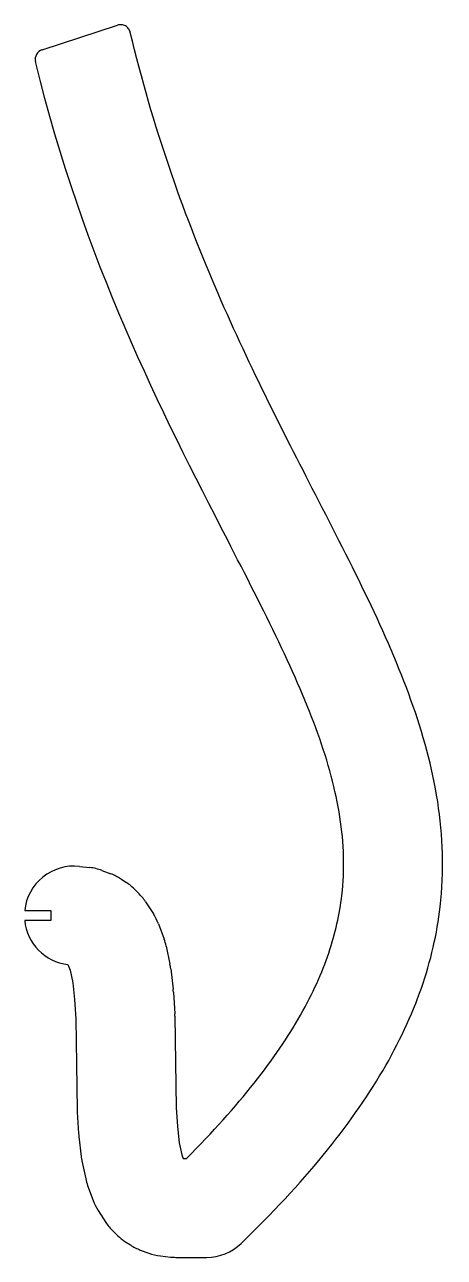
# Model space of a CAD drawing. Header units: millimetres. Extents: x 29 to 156, y -109 to 265.
import ezdxf

# ---------------------------------------------------------------- set-up
doc = ezdxf.new("R2010")
doc.units = ezdxf.units.MM
doc.layers.add('Shape2DView027', color=7, linetype='CONTINUOUS')

msp = doc.modelspace()

# ---------------------------------------------------------------- linework, layer by layer
at = {"layer": 'Shape2DView027'}
for p, q in [((34.3357, 257.5), (57.2252, 264.966)), ((45.6573, 9.90817), (48.83, 9.55547)), ((52.4631, 8.68341), (55.176, 7.66088)), ((58.1949, 6.11299), (59.9035, 4.97614)), ((62.0047, 3.28706), (63.5024, 1.84331)), ((29.0752, -3.5), (37.0231, -3.5)), ((37.0231, -3.5), (37.0231, -6.5)), ((65.673, -0.78793), (68.0917, -4.51353)), ((37.0231, -6.5), (29.0752, -6.5)), ((69.5758, -7.46915), (71.3195, -12.1745)), ((71.9222, -14.2481), (73.1033, -19.7679)), ((42.185, -19.8898), (42.8128, -21.584)), ((42.8128, -21.584), (43.6216, -25.3639)), ((73.3311, -21.1412), (74.0623, -27.3103)), ((43.6216, -25.3639), (44.2188, -30.4024)), ((74.1403, -28.1899), (74.5339, -34.843)), ((44.2188, -30.4024), (44.5671, -36.2913)), ((44.5671, -36.2913), (44.7864, -50.0632)), ((74.5582, -35.4899), (74.7826, -49.5871)), ((44.7864, -50.0632), (45.0048, -63.9584)), ((74.7827, -49.5902), (74.9961, -63.168)), ((74.9961, -63.168), (75.333, -68.9451)), ((45.0284, -64.596), (45.4093, -71.1279)), ((75.333, -68.9451), (75.9088, -73.8647)), ((45.4856, -71.9983), (46.1926, -78.0396)), ((75.9088, -73.8647), (76.6833, -77.5212)), ((76.6833, -77.5212), (77.0934, -78.6357)), ((46.4165, -79.4043), (47.5584, -84.7952)), ((77.0934, -78.6357), (78.0864, -78.6357)), ((48.1555, -86.8665), (49.8411, -91.4474)), ((51.3269, -94.4196), (53.6647, -98.0306)), ((55.8593, -100.691), (57.3068, -102.083)), ((59.4428, -103.791), (61.0942, -104.88)), ((64.117, -106.416), (66.6629, -107.365)), ((70.258, -108.219), (73.2238, -108.545)), ((74.8668, -108.636), (84.222, -108.636))]:
    msp.add_line(p, q, dxfattribs=at)
for centre, start_param, end_param in [((44, -5), 6.17247, 1.47063), ((47.1727, -5.35269), 5.92274, 6.17247), ((49.8856, -6.37522), 5.69608, 5.92274), ((51.5942, -7.51207), 5.51611, 5.69608), ((53.0918, -8.95582), 5.28821, 5.51611), ((44, -5), 1.67096, 3.02029), ((55.5106, -12.6814), 5.06728, 5.28821), ((57.2542, -17.3867), 4.92319, 5.06728), ((58.4354, -22.9066), 4.83035, 4.92319), ((59.1665, -29.0757), 4.77148, 4.83035), ((59.5601, -35.7287), 4.72831, 4.77148), ((59.7845, -49.8259), 4.7281, 4.72831), ((60.0029, -63.7227), 1.58651, 1.62905), ((60.3839, -70.2546), 1.62905, 1.6873), ((61.0909, -76.2959), 1.6873, 1.77953), ((62.2328, -81.6868), 1.77953, 1.92337), ((63.9184, -86.2676), 1.92337, 2.14535), ((66.2562, -89.8786), 2.14535, 2.37577), ((67.7037, -91.2705), 2.37577, 2.55836), ((84.222, -93.6357), 3.14159, 3.90986), ((69.3551, -92.3601), 2.55836, 2.78487), ((71.901, -93.3089), 2.78487, 3.03184), ((74.8668, -93.6357), 3.03184, 3.14159)]:
    msp.add_ellipse(centre, major_axis=(0, 15), ratio=1, start_param=start_param, end_param=end_param, dxfattribs=at)
for points, knots in [([(61.0741, 262.808), (60.9828, 263.194), (60.8103, 263.571), (60.5648, 263.901), (60.3159, 264.238), (59.992, 264.524), (59.6226, 264.731), (59.2537, 264.938), (58.8403, 265.065), (58.4236, 265.102), (58.0138, 265.139), (57.6017, 265.089), (57.2252, 264.966)], [0, 0, 0, 0, 0.247927, 0.247927, 0.247927, 0.499996, 0.499996, 0.499996, 0.752073, 0.752073, 0.752073, 1, 1, 1, 1]), ([(61.0741, 262.808), (60.9828, 263.194), (60.8103, 263.571), (60.5648, 263.901), (60.3159, 264.238), (59.992, 264.524), (59.6226, 264.731), (59.2537, 264.938), (58.8403, 265.065), (58.4236, 265.102), (58.0138, 265.139), (57.6017, 265.089), (57.2252, 264.966)], [0, 0, 0, 0, 0.247927, 0.247927, 0.247927, 0.499996, 0.499996, 0.499996, 0.752073, 0.752073, 0.752073, 1, 1, 1, 1]), ([(117.164, 122.699), (107.213, 142.059), (96.6074, 162.717), (86.7835, 185.724), (76.9598, 208.73), (67.9102, 234.074), (61.0741, 262.808)], [0.609832, 0.609832, 0.609832, 0.609832, 0.763847, 0.763847, 0.763847, 0.917863, 0.917863, 0.917863, 0.917863]), ([(117.164, 122.699), (107.213, 142.059), (96.6074, 162.717), (86.7835, 185.724), (76.9598, 208.73), (67.9102, 234.074), (61.0741, 262.808)], [0.609832, 0.609832, 0.609832, 0.609832, 0.763847, 0.763847, 0.763847, 0.917863, 0.917863, 0.917863, 0.917863]), ([(34.3357, 257.5), (33.6456, 257.28), (33.0125, 256.775), (32.6461, 256.11), (32.2724, 255.449), (32.1752, 254.645), (32.3503, 253.942)], [0, 0, 0, 0, 0.500002, 0.500002, 0.500002, 1, 1, 1, 1]), ([(154.965, -2.32361), (156.222, 8.49863), (155.837, 19.1428), (154.215, 29.5591), (152.593, 39.9826), (149.755, 50.1847), (146.117, 60.339), (142.476, 70.4956), (138.033, 80.6162), (133.111, 90.9345), (128.187, 101.252), (122.78, 111.769), (117.164, 122.699)], [0.262087, 0.262087, 0.262087, 0.262087, 0.349023, 0.349023, 0.349023, 0.435959, 0.435959, 0.435959, 0.522896, 0.522896, 0.522896, 0.609832, 0.609832, 0.609832, 0.609832]), ([(154.965, -2.32361), (156.222, 8.49863), (155.837, 19.1428), (154.215, 29.5591), (152.593, 39.9826), (149.755, 50.1847), (146.117, 60.339), (142.476, 70.4956), (138.033, 80.6162), (133.111, 90.9345), (128.187, 101.252), (122.78, 111.769), (117.164, 122.699)], [0.262087, 0.262087, 0.262087, 0.262087, 0.349023, 0.349023, 0.349023, 0.435959, 0.435959, 0.435959, 0.522896, 0.522896, 0.522896, 0.609832, 0.609832, 0.609832, 0.609832]), ([(125.165, 1.12941), (126.078, 9.03994), (125.827, 16.8526), (124.571, 24.9505), (123.314, 33.0412), (121.033, 41.4106), (117.875, 50.2186), (114.721, 59.0241), (110.693, 68.2565), (106.036, 78.015), (101.38, 87.7742), (96.0977, 98.0581), (90.481, 108.987)], [0.262087, 0.262087, 0.262087, 0.262087, 0.349023, 0.349023, 0.349023, 0.435959, 0.435959, 0.435959, 0.522896, 0.522896, 0.522896, 0.609832, 0.609832, 0.609832, 0.609832]), ([(78.0864, -78.6357), (86.0799, -70.6448), (92.8769, -63.048), (98.5968, -55.8129), (104.318, -48.5774), (108.961, -41.706), (112.673, -35.1545), (116.386, -28.6013), (119.171, -22.3713), (121.199, -16.3691), (123.226, -10.3646), (124.501, -4.58564), (125.165, 1.12941)], [0.0109404, 0.0109404, 0.0109404, 0.0109404, 0.0737271, 0.0737271, 0.0737271, 0.136514, 0.136514, 0.136514, 0.1993, 0.1993, 0.1993, 0.262087, 0.262087, 0.262087, 0.262087]), ([(78.0864, -78.6357), (86.0799, -70.6448), (92.8769, -63.048), (98.5968, -55.8129), (104.318, -48.5774), (108.961, -41.706), (112.673, -35.1545), (116.386, -28.6013), (119.171, -22.3713), (121.199, -16.3691), (123.226, -10.3646), (124.501, -4.58564), (125.165, 1.12941)], [0.0109404, 0.0109404, 0.0109404, 0.0109404, 0.0737271, 0.0737271, 0.0737271, 0.136514, 0.136514, 0.136514, 0.1993, 0.1993, 0.1993, 0.262087, 0.262087, 0.262087, 0.262087]), ([(94.6454, -104.422), (104.137, -95.2503), (112.388, -86.3703), (119.508, -77.6767), (126.628, -68.9835), (132.618, -60.4742), (137.558, -52.0529), (142.497, -43.6337), (146.384, -35.2982), (149.266, -27.0075), (152.149, -18.7193), (154.022, -10.4781), (154.965, -2.32361)], [0, 0, 0, 0, 0.0655217, 0.0655217, 0.0655217, 0.131043, 0.131043, 0.131043, 0.196565, 0.196565, 0.196565, 0.262087, 0.262087, 0.262087, 0.262087]), ([(94.6454, -104.422), (104.137, -95.2503), (112.388, -86.3703), (119.508, -77.6767), (126.628, -68.9835), (132.618, -60.4742), (137.558, -52.0529), (142.497, -43.6337), (146.384, -35.2982), (149.266, -27.0075), (152.149, -18.7193), (154.022, -10.4781), (154.965, -2.32361)], [0, 0, 0, 0, 0.0655217, 0.0655217, 0.0655217, 0.131043, 0.131043, 0.131043, 0.196565, 0.196565, 0.196565, 0.262087, 0.262087, 0.262087, 0.262087])]:
    msp.add_open_spline(points, degree=3, knots=knots, dxfattribs=at)
for points, degree in [([(34.3357, 257.5), (34.2578, 257.475), (34.1808, 257.445)], 2), ([(90.481, 108.987), (70.7938, 147.311), (46.9808, 193.529), (32.3503, 253.942)], 3)]:
    msp.add_open_spline(points, degree=degree, dxfattribs=at)

doc.saveas('drawing.dxf')
